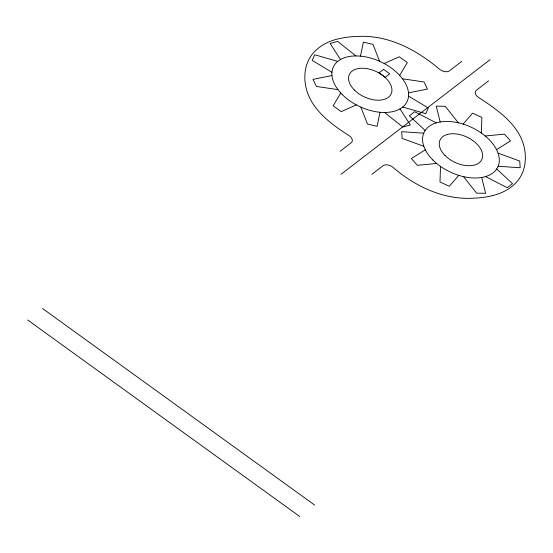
<?xml version="1.0" encoding="UTF-8"?>
<svg xmlns="http://www.w3.org/2000/svg" width="553" height="553" viewBox="0 0 553 553"><rect width="100%" height="100%" fill="white"/><g stroke="black" fill="none" stroke-linecap="round" stroke-linejoin="round"><path stroke-width="0.83" d="M440.541 166.412L439.988 182.013L449.271 186.278L458.762 175.356M481.324 133.031L481.877 117.436L472.594 113.165L463.103 124.093M360.459 56.15L363.39 42.09L373.005 44.399L379.593 61.286M380.015 112.273L377.084 126.333L367.469 124.024L360.881 107.137M340.793 93.035L333.162 105.817L341.208 111.63L356.332 104.904M399.674 75.388L407.312 62.607L399.266 56.793L384.141 63.519M340.067 151.322L351.252 142.715A7.203 4.376 25 0 0 349.261 135.72C327.763 122.261 304.012 103.916 304.862 75.802A98.69 59.945 25 0 1 307.717 62.088C312.839 49.314 325.676 41.696 338.609 38.793A97.446 59.185 25 0 1 356.713 36.491C388.33 34.417 416.72 49.964 440.064 69.65A7.203 4.376 25 0 0 449.444 70.874L461.748 61.411M341.077 174.271L490.089 59.662M488.631 80.835L476.333 90.298A7.203 4.376 25 0 0 478.262 97.245C500.14 111.54 525.696 128.987 525.35 158.296A97.446 59.185 25 0 1 522.834 171.859C518.057 184.709 505.38 192.52 492.557 195.603M371.893 174.306L383.077 165.7A7.203 4.376 25 0 1 392.519 166.965C415.144 186.472 443.679 200.214 474.26 198.161A98.69 59.945 25 0 0 492.557 195.603M425.326 149.815L411.363 158.531L417.377 165.312L436.656 163.453M496.539 149.628L510.502 140.918L504.481 134.13L485.202 135.99M331.952 75.567L313.019 79.356L316.42 86.448L337.966 89.634M408.522 92.856L427.455 89.068L424.054 81.975L402.508 78.789M423.716 133.183L401.672 131.683L402.121 138.388L423.826 146.303M498.142 166.266L520.193 167.759L519.744 161.054L498.039 153.14M337.738 61.397L314.733 54.754L312.189 60.415L331.924 72.291M402.736 107.026L425.741 113.669L428.285 108.008L408.549 96.132M436.324 122.863L414.619 111.727L409.331 115.798L425.167 130.467M485.541 176.58L507.246 187.716L512.534 183.651L496.698 168.983M42.553 308.519L314.636 505.048M27.65 319.98L299.733 516.509M355.932 55.943L337.648 41.399L330.127 43.473L340.517 59.503M384.542 112.48L402.826 127.024L410.347 124.95L399.957 108.927M458.326 122.807L445.255 106.287L436.248 106.162L440.167 121.978M463.538 176.635L476.61 193.163L485.617 193.287L481.698 177.465M383.588 69.353L379.005 72.878L385.158 77.323L389.741 73.798L383.588 69.353M432.895 160.017A40.735 24.74 25 0 0 497.638 167.379A40.735 24.74 25 0 0 452.271 121.778A40.735 24.74 25 0 0 432.895 160.017M445.068 155.545A23.046 13.998 25 0 0 481.698 159.713A23.046 13.998 25 0 0 456.031 133.916A23.046 13.998 25 0 0 445.068 155.545M342.196 94.501A40.735 24.74 25 0 0 406.939 101.87A40.735 24.74 25 0 0 361.572 56.261A40.735 24.74 25 0 0 342.196 94.501M354.376 90.035A23.046 13.998 25 0 0 390.999 94.204A23.046 13.998 25 0 0 365.333 68.399A23.046 13.998 25 0 0 354.376 90.035"/></g></svg>
